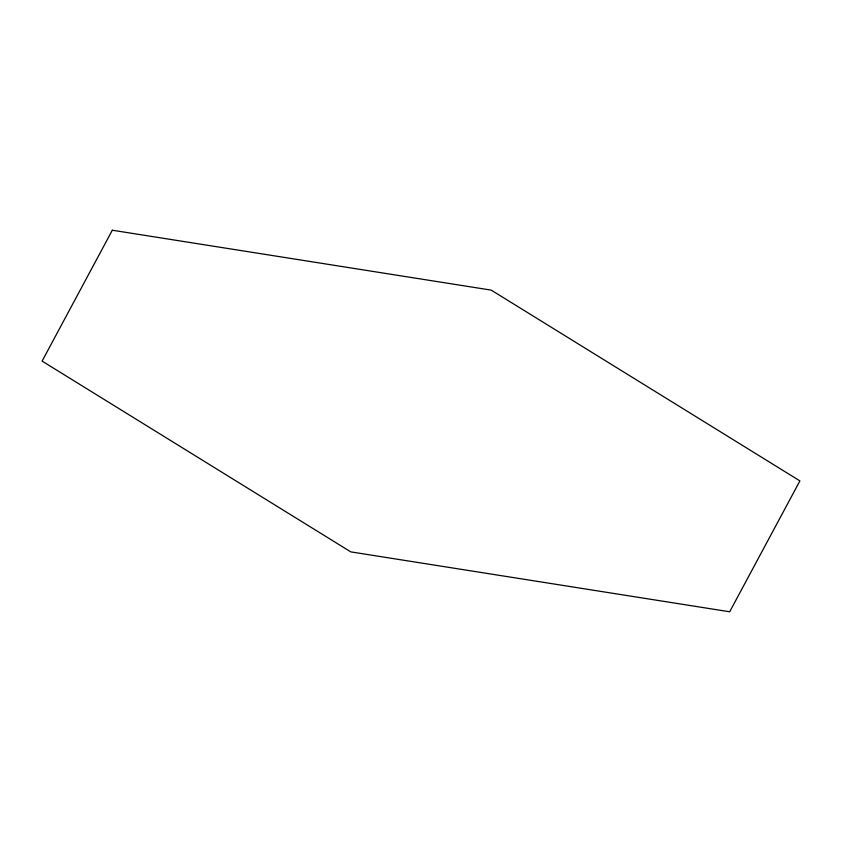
<?xml version="1.0" encoding="UTF-8"?>
<svg xmlns="http://www.w3.org/2000/svg" width="842" height="842" viewBox="0 0 842 842"><rect width="100%" height="100%" fill="white"/><g stroke="black" fill="none" stroke-linecap="round" stroke-linejoin="round"><path stroke-width="1.26" d="M112.312 230.224L42.1 361.102L350.788 551.878L729.688 611.776L799.9 480.898L491.212 290.122L112.312 230.224"/></g></svg>
